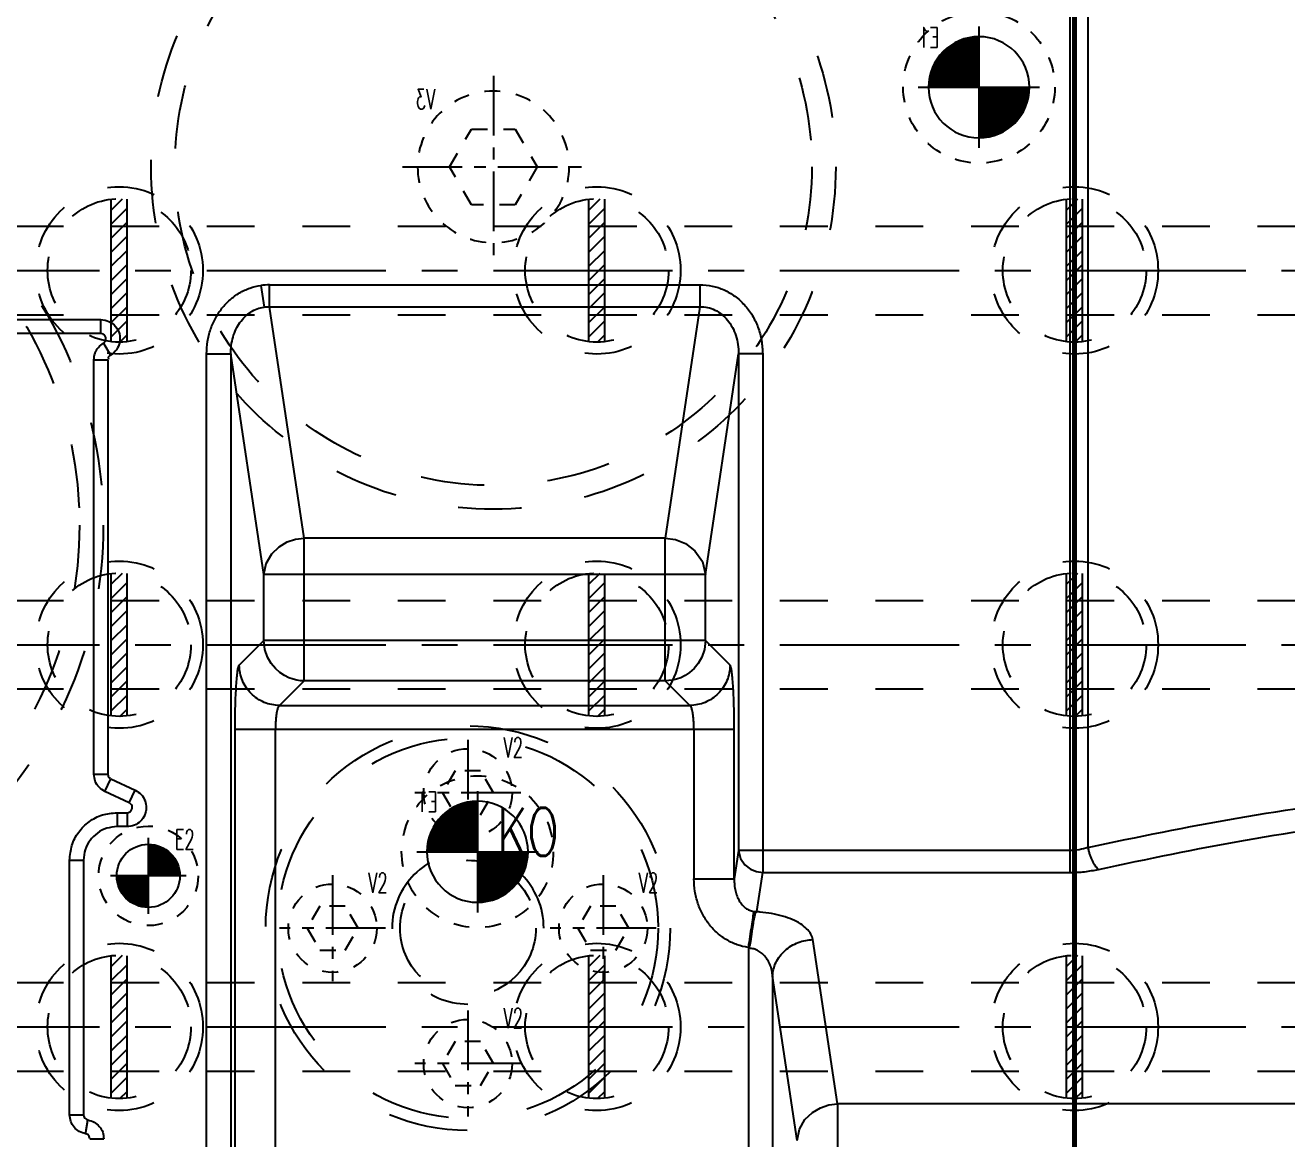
# Model space of a CAD drawing. Extents: x 14103 to 19353, y -3233 to 932.
# Drawn here: x 14618.1 to 14776.6, y -198 to -58.1 of the extents above; entities that cross this region are included whole.
import ezdxf
from ezdxf.enums import TextEntityAlignment as Align

# ---------------------------------------------------------------- set-up
doc = ezdxf.new("R2010")
doc.units = 0
doc.header["$LTSCALE"] = 20
doc.header["$MEASUREMENT"] = 0
doc.linetypes.add('CENTER', pattern=[0.6, 0.375, -0.075, 0.075, -0.075])
doc.linetypes.add('HIDDEN', pattern=[0.2, 0.1, -0.1])
doc.layers.get('0').update_dxf_attribs({"linetype": 'CONTINUOUS'})
doc.layers.get('DEFPOINTS').update_dxf_attribs({"linetype": 'CONTINUOUS'})
for name, color, linetype in [('4a', 7, 'CONTINUOUS'), ('CENTER', 1, 'CENTER'), ('CONTINUOUS', 7, 'CONTINUOUS'), ('DIM', 3, 'CONTINUOUS'), ('epin', 3, 'CONTINUOUS'), ('HIDDEN', 2, 'HIDDEN'), ('OIL', 7, 'CONTINUOUS'), ('SCREW', 7, 'CONTINUOUS'), ('SUP', 4, 'HIDDEN'), ('WATER', 9, 'HIDDEN')]:
    doc.layers.add(name, color=color, linetype=linetype)
doc.styles.add('lxy2', font='txt.shx', dxfattribs={"width": 0.6})
doc.styles.add('LXY4', font='simplex.shx', dxfattribs={"width": 0.7, "height": 6})
doc.dimstyles.new('10', dxfattribs={"dimtxt": 10, "dimasz": 5, "dimexe": 2.5, "dimexo": 0, "dimgap": 1, "dimtad": 0, "dimdsep": 46, "dimtxsty": 'lxy2', "dimcen": -3, "dimclrd": 113, "dimclre": 113, "dimclrt": 3, "dimazin": 2, "dimtfac": 1, "dimtofl": 0, "dimtmove": 0, "dimatfit": 3, "dimfxl": 1, "dimtolj": 1, "dimtzin": 0, "dimarcsym": 0})

# ---------------------------------------------------------------- blocks, each defined once
blk = doc.blocks.new('epin')
at = {"color": 0, "const_width": 0.5}
for points in [[(0.25, 0, 0.414214), (0, 0.25, 0.414214)], [(-0.25, 0, 0.414214), (0, -0.25, 0.414214)]]:
    blk.add_lwpolyline(points, format="xyb", dxfattribs=at)
at = {"color": 0, "linetype": 'ByBlock'}
blk.add_circle((0, 0), 0.5, dxfattribs=at)
at = {"layer": 'CENTER'}
for p, q in [((0, 0.6), (0, -0.6)), ((0.6, 0), (-0.6, 0))]:
    blk.add_line(p, q, dxfattribs=at)
blk = doc.blocks.new('AC_LXY_BLK554')
at = {"layer": 'epin', "xscale": 12.70000000000073, "yscale": 12.70000000000005, "zscale": 12.7}
blk.add_blockref('epin', (0, 0), dxfattribs=at)
at = {"layer": 'epin', "style": 'lxy2', "width": 0.6}
blk.add_text('E1', height=2.5, dxfattribs=at).set_placement((6.26, 6.26), align=Align.MIDDLE_CENTER)
blk = doc.blocks.new('AC_LXY_BLK520')
at = {"layer": 'epin', "xscale": 7.938000000000102, "yscale": 7.937999999999988, "zscale": 7.938}
blk.add_blockref('epin', (0, 0), dxfattribs=at)
at = {"layer": 'epin', "style": 'lxy2', "width": 0.6}
blk.add_text('E2', height=2.5, dxfattribs=at).set_placement((4.57, 4.57), align=Align.MIDDLE_CENTER)
blk = doc.blocks.new('AC_LXY_BLK547')
at = {"layer": 'epin', "xscale": 12.70000000000073, "yscale": 12.70000000000005, "zscale": 12.7}
blk.add_blockref('epin', (0, 0), dxfattribs=at)
at = {"layer": 'epin', "style": 'lxy2', "width": 0.6}
blk.add_text('E1', height=2.5, dxfattribs=at).set_placement((6.26, 6.26), align=Align.MIDDLE_CENTER)
blk = doc.blocks.new('*D198')
at = {"layer": 'DEFPOINTS', "color": 0}
for p in [(14749.94, 164.09), (15292.93, -88.91), (15315.84, -88.91)]:
    blk.add_point(p, dxfattribs=at)
at = {"layer": 'DIM', "color": 113, "lineweight": -2}
blk.add_line((15292.93, -88.91), (15315.84, -88.91), dxfattribs=at)
at = {"layer": 'DIM', "color": 3, "insert": (15324.84, -88.91), "char_height": 10, "attachment_point": 5, "style": 'lxy2'}
blk.add_mtext('\\A1;253', dxfattribs=at)
blk = doc.blocks.new('*D197')
at = {"layer": 'DEFPOINTS', "color": 0}
for p in [(14749.94, 164.09), (15292.93, -183.91), (15315.84, -183.91)]:
    blk.add_point(p, dxfattribs=at)
at = {"layer": 'DIM', "color": 113, "lineweight": -2}
blk.add_line((15292.93, -183.91), (15315.84, -183.91), dxfattribs=at)
at = {"layer": 'DIM', "color": 3, "insert": (15324.84, -183.91), "char_height": 10, "attachment_point": 5, "style": 'lxy2'}
blk.add_mtext('\\A1;348', dxfattribs=at)
blk = doc.blocks.new('*D188')
at = {"layer": 'DEFPOINTS', "color": 0, "linetype": 'Continuous'}
for p in [(14749.94, 164.09), (15254.94, -535.91), (15254.94, -553.81)]:
    blk.add_point(p, dxfattribs=at)
at = {"layer": 'OIL', "color": 113, "linetype": 'Continuous', "lineweight": -2}
blk.add_line((15254.94, -535.91), (15254.94, -553.81), dxfattribs=at)
at = {"layer": 'OIL', "color": 3, "linetype": 'Continuous', "insert": (15254.94, -562.31), "char_height": 10, "attachment_point": 5, "rotation": 90, "style": 'lxy2'}
blk.add_mtext('\\A1;505', dxfattribs=at)
blk = doc.blocks.new('*D187')
at = {"layer": 'DEFPOINTS', "color": 0, "linetype": 'Continuous'}
for p in [(14749.94, 164.09), (15299.94, -515.91), (15299.94, -553.81)]:
    blk.add_point(p, dxfattribs=at)
at = {"layer": 'OIL', "color": 113, "linetype": 'Continuous', "lineweight": -2}
blk.add_line((15299.94, -515.91), (15299.94, -553.81), dxfattribs=at)
at = {"layer": 'OIL', "color": 3, "linetype": 'Continuous', "insert": (15299.94, -562.31), "char_height": 10, "attachment_point": 5, "rotation": 90, "style": 'lxy2'}
blk.add_mtext('\\A1;550', dxfattribs=at)
blk = doc.blocks.new('*D185')
at = {"layer": 'DEFPOINTS', "color": 0}
for p in [(14749.94, 164.09), (15292.93, -255.91), (15315.84, -255.91)]:
    blk.add_point(p, dxfattribs=at)
at = {"layer": 'DIM', "color": 113, "lineweight": -2}
blk.add_line((15292.93, -255.91), (15315.84, -255.91), dxfattribs=at)
at = {"layer": 'DIM', "color": 3, "insert": (15324.34, -255.91), "char_height": 10, "attachment_point": 5, "style": 'lxy2'}
blk.add_mtext('\\A1;420', dxfattribs=at)
blk = doc.blocks.new('*D179')
at = {"layer": 'DEFPOINTS', "color": 0}
for p in [(14749.94, 164.09), (14184.04, -135.91), (14228.39, -135.91)]:
    blk.add_point(p, dxfattribs=at)
at = {"layer": 'DIM', "color": 113, "lineweight": -2}
blk.add_line((14228.39, -135.91), (14184.04, -135.91), dxfattribs=at)
at = {"layer": 'DIM', "color": 3, "insert": (14176.04, -135.91), "char_height": 10, "attachment_point": 5, "style": 'lxy2'}
blk.add_mtext('\\A1;300', dxfattribs=at)
blk = doc.blocks.new('*D170')
at = {"layer": 'DEFPOINTS', "color": 0}
for p in [(14749.94, 164.09), (14184.04, -185.91), (14391.61, -185.91)]:
    blk.add_point(p, dxfattribs=at)
at = {"layer": 'DIM', "color": 113, "lineweight": -2}
blk.add_line((14391.61, -185.91), (14184.04, -185.91), dxfattribs=at)
at = {"layer": 'DIM', "color": 3, "insert": (14175.54, -185.91), "char_height": 10, "attachment_point": 5, "style": 'lxy2'}
blk.add_mtext('\\A1;350', dxfattribs=at)
blk = doc.blocks.new('*D158')
at = {"layer": 'DEFPOINTS', "color": 0}
for p in [(14749.94, 164.09), (14184.04, -235.91), (14425.51, -235.91)]:
    blk.add_point(p, dxfattribs=at)
at = {"layer": 'DIM', "color": 113, "lineweight": -2}
blk.add_line((14425.51, -235.91), (14184.04, -235.91), dxfattribs=at)
at = {"layer": 'DIM', "color": 3, "insert": (14176.04, -235.91), "char_height": 10, "attachment_point": 5, "style": 'lxy2'}
blk.add_mtext('\\A1;400', dxfattribs=at)
blk = doc.blocks.new('*D285')
at = {"layer": 'DEFPOINTS', "color": 0, "linetype": 'Continuous'}
for p in [(14749.94, 164.09), (14436.94, -235.91), (14436.94, -553.81)]:
    blk.add_point(p, dxfattribs=at)
at = {"layer": 'OIL', "color": 113, "linetype": 'Continuous', "lineweight": -2}
blk.add_line((14436.94, -235.91), (14436.94, -553.81), dxfattribs=at)
at = {"layer": 'OIL', "color": 3, "linetype": 'Continuous', "insert": (14436.94, -561.81), "char_height": 10, "attachment_point": 5, "rotation": 90, "style": 'lxy2'}
blk.add_mtext('\\A1;313', dxfattribs=at)
blk = doc.blocks.new('*D194')
at = {"layer": 'DEFPOINTS', "color": 0, "linetype": 'Continuous'}
for p in [(14749.94, 164.09), (14749.94, -535.91), (14749.94, -553.81)]:
    blk.add_point(p, dxfattribs=at)
at = {"layer": 'OIL', "color": 113, "linetype": 'Continuous', "lineweight": -2}
blk.add_line((14749.94, -535.91), (14749.94, -553.81), dxfattribs=at)
at = {"layer": 'OIL', "color": 3, "linetype": 'Continuous', "insert": (14749.94, -556.31), "char_height": 10, "attachment_point": 5, "rotation": 90, "style": 'lxy2'}
blk.add_mtext('\\A1;0', dxfattribs=at)
blk = doc.blocks.new('*D193')
at = {"layer": 'DEFPOINTS', "color": 0, "linetype": 'Continuous'}
for p in [(14749.94, 164.09), (14839.94, -369.24), (14839.94, -553.81)]:
    blk.add_point(p, dxfattribs=at)
at = {"layer": 'OIL', "color": 113, "linetype": 'Continuous', "lineweight": -2}
blk.add_line((14839.94, -369.24), (14839.94, -553.81), dxfattribs=at)
at = {"layer": 'OIL', "color": 3, "linetype": 'Continuous', "insert": (14839.94, -559.31), "char_height": 10, "attachment_point": 5, "rotation": 90, "style": 'lxy2'}
blk.add_mtext('\\A1;90', dxfattribs=at)
blk = doc.blocks.new('*D192')
at = {"layer": 'DEFPOINTS', "color": 0, "linetype": 'Continuous'}
for p in [(14749.94, 164.09), (14659.94, -369.24), (14659.94, -553.81)]:
    blk.add_point(p, dxfattribs=at)
at = {"layer": 'OIL', "color": 113, "linetype": 'Continuous', "lineweight": -2}
blk.add_line((14659.94, -369.24), (14659.94, -553.81), dxfattribs=at)
at = {"layer": 'OIL', "color": 3, "linetype": 'Continuous', "insert": (14659.94, -559.31), "char_height": 10, "attachment_point": 5, "rotation": 90, "style": 'lxy2'}
blk.add_mtext('\\A1;90', dxfattribs=at)
blk = doc.blocks.new('*D191')
at = {"layer": 'DEFPOINTS', "color": 0, "linetype": 'Continuous'}
for p in [(14749.94, 164.09), (14999.94, -369.24), (14999.94, -553.81)]:
    blk.add_point(p, dxfattribs=at)
at = {"layer": 'OIL', "color": 113, "linetype": 'Continuous', "lineweight": -2}
blk.add_line((14999.94, -369.24), (14999.94, -553.81), dxfattribs=at)
at = {"layer": 'OIL', "color": 3, "linetype": 'Continuous', "insert": (14999.94, -562.31), "char_height": 10, "attachment_point": 5, "rotation": 90, "style": 'lxy2'}
blk.add_mtext('\\A1;250', dxfattribs=at)
blk = doc.blocks.new('*D190')
at = {"layer": 'DEFPOINTS', "color": 0, "linetype": 'Continuous'}
for p in [(14749.94, 164.09), (15049.94, -369.24), (15049.94, -553.81)]:
    blk.add_point(p, dxfattribs=at)
at = {"layer": 'OIL', "color": 113, "linetype": 'Continuous', "lineweight": -2}
blk.add_line((15049.94, -369.24), (15049.94, -553.81), dxfattribs=at)
at = {"layer": 'OIL', "color": 3, "linetype": 'Continuous', "insert": (15049.94, -561.81), "char_height": 10, "attachment_point": 5, "rotation": 90, "style": 'lxy2'}
blk.add_mtext('\\A1;300', dxfattribs=at)
blk = doc.blocks.new('*D189')
at = {"layer": 'DEFPOINTS', "color": 0, "linetype": 'Continuous'}
for p in [(14749.94, 164.09), (15094.94, -324.24), (15094.94, -553.81)]:
    blk.add_point(p, dxfattribs=at)
at = {"layer": 'OIL', "color": 113, "linetype": 'Continuous', "lineweight": -2}
blk.add_line((15094.94, -324.24), (15094.94, -553.81), dxfattribs=at)
at = {"layer": 'OIL', "color": 3, "linetype": 'Continuous', "insert": (15094.94, -562.81), "char_height": 10, "attachment_point": 5, "rotation": 90, "style": 'lxy2'}
blk.add_mtext('\\A1;345', dxfattribs=at)
blk = doc.blocks.new('*D186')
at = {"layer": 'DEFPOINTS', "color": 0, "linetype": 'Continuous'}
for p in [(14749.94, 164.09), (15119.94, -360.91), (15119.94, -553.81)]:
    blk.add_point(p, dxfattribs=at)
at = {"layer": 'OIL', "color": 113, "linetype": 'Continuous', "lineweight": -2}
blk.add_line((15119.94, -360.91), (15119.94, -553.81), dxfattribs=at)
at = {"layer": 'OIL', "color": 3, "linetype": 'Continuous', "insert": (15119.94, -562.31), "char_height": 10, "attachment_point": 5, "rotation": 90, "style": 'lxy2'}
blk.add_mtext('\\A1;370', dxfattribs=at)
blk = doc.blocks.new('*D184')
at = {"layer": 'DEFPOINTS', "color": 0, "linetype": 'Continuous'}
for p in [(14749.94, 164.09), (15074.94, -315.91), (15074.94, -553.81)]:
    blk.add_point(p, dxfattribs=at)
at = {"layer": 'OIL', "color": 113, "linetype": 'Continuous', "lineweight": -2}
blk.add_line((15074.94, -315.91), (15074.94, -553.81), dxfattribs=at)
at = {"layer": 'OIL', "color": 3, "linetype": 'Continuous', "insert": (15074.94, -562.81), "char_height": 10, "attachment_point": 5, "rotation": 90, "style": 'lxy2'}
blk.add_mtext('\\A1;325', dxfattribs=at)
blk = doc.blocks.new('*D174')
at = {"layer": 'DEFPOINTS', "color": 0}
for p in [(14749.94, 164.09), (14184.04, -335.91), (14193.61, -335.91)]:
    blk.add_point(p, dxfattribs=at)
at = {"layer": 'DIM', "color": 113, "lineweight": -2}
blk.add_line((14193.61, -335.91), (14184.04, -335.91), dxfattribs=at)
at = {"layer": 'DIM', "color": 3, "insert": (14176.04, -335.91), "char_height": 10, "attachment_point": 5, "style": 'lxy2'}
blk.add_mtext('\\A1;500', dxfattribs=at)
blk = doc.blocks.new('*D173')
at = {"layer": 'DEFPOINTS', "color": 0}
for p in [(14749.94, 164.09), (14184.04, -380.91), (14399.94, -380.91)]:
    blk.add_point(p, dxfattribs=at)
at = {"layer": 'DIM', "color": 113, "lineweight": -2}
blk.add_line((14399.94, -380.91), (14184.04, -380.91), dxfattribs=at)
at = {"layer": 'DIM', "color": 3, "insert": (14175.04, -380.91), "char_height": 10, "attachment_point": 5, "style": 'lxy2'}
blk.add_mtext('\\A1;545', dxfattribs=at)
blk = doc.blocks.new('*D172')
at = {"layer": 'DEFPOINTS', "color": 0}
for p in [(14749.94, 164.09), (14184.04, -355.91), (14436.61, -355.91)]:
    blk.add_point(p, dxfattribs=at)
at = {"layer": 'DIM', "color": 113, "lineweight": -2}
blk.add_line((14436.61, -355.91), (14184.04, -355.91), dxfattribs=at)
at = {"layer": 'DIM', "color": 3, "insert": (14175.54, -355.91), "char_height": 10, "attachment_point": 5, "style": 'lxy2'}
blk.add_mtext('\\A1;520', dxfattribs=at)
blk = doc.blocks.new('*D171')
at = {"layer": 'DEFPOINTS', "color": 0}
for p in [(14749.94, 164.09), (14184.04, -310.91), (14391.61, -310.91)]:
    blk.add_point(p, dxfattribs=at)
at = {"layer": 'DIM', "color": 113, "lineweight": -2}
blk.add_line((14391.61, -310.91), (14184.04, -310.91), dxfattribs=at)
at = {"layer": 'DIM', "color": 3, "insert": (14175.04, -310.91), "char_height": 10, "attachment_point": 5, "style": 'lxy2'}
blk.add_mtext('\\A1;475', dxfattribs=at)
blk = doc.blocks.new('*D169')
at = {"layer": 'DEFPOINTS', "color": 0}
for p in [(14749.94, 164.09), (14184.04, -535.91), (14199.94, -535.91)]:
    blk.add_point(p, dxfattribs=at)
at = {"layer": 'DIM', "color": 113, "lineweight": -2}
blk.add_line((14199.94, -535.91), (14184.04, -535.91), dxfattribs=at)
at = {"layer": 'DIM', "color": 3, "insert": (14176.04, -535.91), "char_height": 10, "attachment_point": 5, "style": 'lxy2'}
blk.add_mtext('\\A1;700', dxfattribs=at)
blk = doc.blocks.new('*D168')
at = {"layer": 'DEFPOINTS', "color": 0, "linetype": 'Continuous'}
for p in [(14749.94, 164.09), (14499.94, -369.24), (14499.94, -553.81)]:
    blk.add_point(p, dxfattribs=at)
at = {"layer": 'OIL', "color": 113, "linetype": 'Continuous', "lineweight": -2}
blk.add_line((14499.94, -369.24), (14499.94, -553.81), dxfattribs=at)
at = {"layer": 'OIL', "color": 3, "linetype": 'Continuous', "insert": (14499.94, -562.31), "char_height": 10, "attachment_point": 5, "rotation": 90, "style": 'lxy2'}
blk.add_mtext('\\A1;250', dxfattribs=at)
blk = doc.blocks.new('*D167')
at = {"layer": 'DEFPOINTS', "color": 0, "linetype": 'Continuous'}
for p in [(14749.94, 164.09), (14449.94, -367.02), (14449.94, -553.81)]:
    blk.add_point(p, dxfattribs=at)
at = {"layer": 'OIL', "color": 113, "linetype": 'Continuous', "lineweight": -2}
blk.add_line((14449.94, -367.02), (14449.94, -553.81), dxfattribs=at)
at = {"layer": 'OIL', "color": 3, "linetype": 'Continuous', "insert": (14449.94, -561.81), "char_height": 10, "attachment_point": 5, "rotation": 90, "style": 'lxy2'}
blk.add_mtext('\\A1;300', dxfattribs=at)
blk = doc.blocks.new('*D166')
at = {"layer": 'DEFPOINTS', "color": 0, "linetype": 'Continuous'}
for p in [(14749.94, 164.09), (14199.94, -535.91), (14199.94, -553.81)]:
    blk.add_point(p, dxfattribs=at)
at = {"layer": 'OIL', "color": 113, "linetype": 'Continuous', "lineweight": -2}
blk.add_line((14199.94, -535.91), (14199.94, -553.81), dxfattribs=at)
at = {"layer": 'OIL', "color": 3, "linetype": 'Continuous', "insert": (14199.94, -562.31), "char_height": 10, "attachment_point": 5, "rotation": 90, "style": 'lxy2'}
blk.add_mtext('\\A1;550', dxfattribs=at)
blk = doc.blocks.new('*D165')
at = {"layer": 'DEFPOINTS', "color": 0, "linetype": 'Continuous'}
for p in [(14749.94, 164.09), (14244.94, -535.91), (14244.94, -553.81)]:
    blk.add_point(p, dxfattribs=at)
at = {"layer": 'OIL', "color": 113, "linetype": 'Continuous', "lineweight": -2}
blk.add_line((14244.94, -535.91), (14244.94, -553.81), dxfattribs=at)
at = {"layer": 'OIL', "color": 3, "linetype": 'Continuous', "insert": (14244.94, -562.31), "char_height": 10, "attachment_point": 5, "rotation": 90, "style": 'lxy2'}
blk.add_mtext('\\A1;505', dxfattribs=at)
blk = doc.blocks.new('*D164')
at = {"layer": 'DEFPOINTS', "color": 0, "linetype": 'Continuous'}
for p in [(14749.94, 164.09), (14404.94, -324.24), (14404.94, -553.81)]:
    blk.add_point(p, dxfattribs=at)
at = {"layer": 'OIL', "color": 113, "linetype": 'Continuous', "lineweight": -2}
blk.add_line((14404.94, -324.24), (14404.94, -553.81), dxfattribs=at)
at = {"layer": 'OIL', "color": 3, "linetype": 'Continuous', "insert": (14404.94, -562.81), "char_height": 10, "attachment_point": 5, "rotation": 90, "style": 'lxy2'}
blk.add_mtext('\\A1;345', dxfattribs=at)
blk = doc.blocks.new('*D163')
at = {"layer": 'DEFPOINTS', "color": 0, "linetype": 'Continuous'}
for p in [(14749.94, 164.09), (14379.94, -360.91), (14379.94, -553.81)]:
    blk.add_point(p, dxfattribs=at)
at = {"layer": 'OIL', "color": 113, "linetype": 'Continuous', "lineweight": -2}
blk.add_line((14379.94, -360.91), (14379.94, -553.81), dxfattribs=at)
at = {"layer": 'OIL', "color": 3, "linetype": 'Continuous', "insert": (14379.94, -562.31), "char_height": 10, "attachment_point": 5, "rotation": 90, "style": 'lxy2'}
blk.add_mtext('\\A1;370', dxfattribs=at)
blk = doc.blocks.new('*D161')
at = {"layer": 'DEFPOINTS', "color": 0}
for p in [(14749.94, 164.09), (14184.04, -335.91), (14444.94, -335.91)]:
    blk.add_point(p, dxfattribs=at)
at = {"layer": 'DIM', "color": 113, "lineweight": -2}
blk.add_line((14444.94, -335.91), (14184.04, -335.91), dxfattribs=at)
at = {"layer": 'DIM', "color": 3, "insert": (14176.04, -335.91), "char_height": 10, "attachment_point": 5, "style": 'lxy2'}
blk.add_mtext('\\A1;500', dxfattribs=at)
blk = doc.blocks.new('*D160')
at = {"layer": 'DEFPOINTS', "color": 0, "linetype": 'Continuous'}
for p in [(14749.94, 164.09), (14424.94, -315.91), (14424.94, -553.81)]:
    blk.add_point(p, dxfattribs=at)
at = {"layer": 'OIL', "color": 113, "linetype": 'Continuous', "lineweight": -2}
blk.add_line((14424.94, -315.91), (14424.94, -553.81), dxfattribs=at)
at = {"layer": 'OIL', "color": 3, "linetype": 'Continuous', "insert": (14424.94, -562.81), "char_height": 10, "attachment_point": 5, "rotation": 90, "style": 'lxy2'}
blk.add_mtext('\\A1;325', dxfattribs=at)
blk = doc.blocks.new('AC_LXY_BLK518')
at = {"layer": 'SCREW', "color": 1, "linetype": 'CENTER'}
for p, q in [((0, 11.43), (0, -11.43)), ((11.43, 0), (-11.43, 0))]:
    blk.add_line(p, q, dxfattribs=at)
at = {"layer": 'SCREW', "color": 2, "linetype": 'HIDDEN'}
blk.add_lwpolyline([(-2.75, 4.76), (-5.5, 0), (-2.75, -4.76), (2.75, -4.76), (5.5, 0), (2.75, 4.76)], close=True, dxfattribs=at)
blk.add_circle((0, 0), 9.52, dxfattribs=at)
at = {"layer": 'SCREW', "style": 'lxy2', "width": 0.6}
blk.add_text('V3', height=2.5, dxfattribs=at).set_placement((8.5, 8.5), align=Align.MIDDLE_CENTER)
blk = doc.blocks.new('AC_LXY_BLK617')
at = {"layer": 'SCREW', "color": 1, "linetype": 'CENTER'}
for p, q in [((0, 6.66), (0, -6.66)), ((6.66, 0), (-6.66, 0))]:
    blk.add_line(p, q, dxfattribs=at)
at = {"layer": 'SCREW', "color": 2, "linetype": 'HIDDEN'}
blk.add_lwpolyline([(-1.6, 2.77), (-3.2, 0), (-1.6, -2.77), (1.6, -2.77), (3.2, 0), (1.6, 2.77)], close=True, dxfattribs=at)
blk.add_circle((0, 0), 5.55, dxfattribs=at)
at = {"layer": 'SCREW', "style": 'lxy2', "width": 0.6}
blk.add_text('V2', height=2.5, dxfattribs=at).set_placement((5.69, 5.69), align=Align.MIDDLE_CENTER)

msp = doc.modelspace()

# ---------------------------------------------------------------- hatches: boundary and pattern name
at = {"layer": 'WATER', "linetype": 'Continuous'}
h = msp.add_hatch(dxfattribs=at)
h.set_pattern_fill('ANSI31', color=4, scale=10, style=0)
h.set_pattern_definition([(45, (13194.4322, 1591.9012), (-0.8838835, 0.8838835), [])])
h.paths.add_polyline_path([(14630.942, -79.965, 0.0278424), (14629.942, -79.91), (14629.942, -83.35), (14630.942, -83.35)])
h.paths.add_polyline_path([(14629.942, -79.91, 0.0278424), (14628.942, -79.965), (14628.942, -83.35), (14629.942, -83.35)])
h.paths.add_polyline_path([(14629.942, -83.35), (14628.942, -83.35), (14628.942, -88.91), (14629.942, -88.91)])
h.paths.add_polyline_path([(14630.942, -83.35), (14629.942, -83.35), (14629.942, -88.91), (14630.942, -88.91)])
h.paths.add_polyline_path([(14630.942, -88.91), (14629.942, -88.91), (14629.942, -94.47), (14630.942, -94.47)])
h.paths.add_polyline_path([(14629.942, -88.91), (14628.942, -88.91), (14628.942, -94.47), (14629.942, -94.47)])
h.paths.add_polyline_path([(14629.942, -94.47), (14628.942, -94.47), (14628.942, -97.854, 0.0278424), (14629.942, -97.91)])
h.paths.add_polyline_path([(14630.942, -94.47), (14629.942, -94.47), (14629.942, -97.91, 0.0278424), (14630.942, -97.854)])
h = msp.add_hatch(dxfattribs=at)
h.set_pattern_fill('ANSI31', color=4, scale=10, style=0)
h.set_pattern_definition([(45, (13254.4322, 1591.9012), (-0.8838835, 0.8838835), [])])
h.paths.add_polyline_path([(14690.942, -79.965, 0.0278424), (14689.942, -79.91), (14689.942, -83.35), (14690.942, -83.35)])
h.paths.add_polyline_path([(14689.942, -79.91, 0.0278424), (14688.942, -79.965), (14688.942, -83.35), (14689.942, -83.35)])
h.paths.add_polyline_path([(14689.942, -83.35), (14688.942, -83.35), (14688.942, -88.91), (14689.942, -88.91)])
h.paths.add_polyline_path([(14690.942, -83.35), (14689.942, -83.35), (14689.942, -88.91), (14690.942, -88.91)])
h.paths.add_polyline_path([(14690.942, -88.91), (14689.942, -88.91), (14689.942, -94.47), (14690.942, -94.47)])
h.paths.add_polyline_path([(14689.942, -88.91), (14688.942, -88.91), (14688.942, -94.47), (14689.942, -94.47)])
h.paths.add_polyline_path([(14689.942, -94.47), (14688.942, -94.47), (14688.942, -97.854, 0.0278424), (14689.942, -97.91)])
h.paths.add_polyline_path([(14690.942, -94.47), (14689.942, -94.47), (14689.942, -97.91, 0.0278424), (14690.942, -97.854)])
h = msp.add_hatch(dxfattribs=at)
h.set_pattern_fill('ANSI31', color=4, scale=10, style=0)
h.set_pattern_definition([(45, (13314.4322, 1591.9012), (-0.8838835, 0.8838835), [])])
h.paths.add_polyline_path([(14750.942, -79.965, 0.0278424), (14749.942, -79.91), (14749.942, -83.35), (14750.942, -83.35)])
h.paths.add_polyline_path([(14749.942, -79.91, 0.0278424), (14748.942, -79.965), (14748.942, -83.35), (14749.942, -83.35)])
h.paths.add_polyline_path([(14749.942, -83.35), (14748.942, -83.35), (14748.942, -88.91), (14749.942, -88.91)])
h.paths.add_polyline_path([(14750.942, -83.35), (14749.942, -83.35), (14749.942, -88.91), (14750.942, -88.91)])
h.paths.add_polyline_path([(14750.942, -88.91), (14749.942, -88.91), (14749.942, -94.47), (14750.942, -94.47)])
h.paths.add_polyline_path([(14749.942, -88.91), (14748.942, -88.91), (14748.942, -94.47), (14749.942, -94.47)])
h.paths.add_polyline_path([(14749.942, -94.47), (14748.942, -94.47), (14748.942, -97.854, 0.0278424), (14749.942, -97.91)])
h.paths.add_polyline_path([(14750.942, -94.47), (14749.942, -94.47), (14749.942, -97.91, 0.0278424), (14750.942, -97.854)])
h = msp.add_hatch(dxfattribs=at)
h.set_pattern_fill('ANSI31', color=4, scale=10, style=0)
h.set_pattern_definition([(45, (13194.4322, 1544.9012), (-0.8838835, 0.8838835), [])])
h.paths.add_polyline_path([(14630.942, -126.965, 0.0278424), (14629.942, -126.91), (14629.942, -130.35), (14630.942, -130.35)])
h.paths.add_polyline_path([(14629.942, -126.91, 0.0278424), (14628.942, -126.965), (14628.942, -130.35), (14629.942, -130.35)])
h.paths.add_polyline_path([(14629.942, -130.35), (14628.942, -130.35), (14628.942, -135.91), (14629.942, -135.91)])
h.paths.add_polyline_path([(14630.942, -130.35), (14629.942, -130.35), (14629.942, -135.91), (14630.942, -135.91)])
h.paths.add_polyline_path([(14630.942, -135.91), (14629.942, -135.91), (14629.942, -141.47), (14630.942, -141.47)])
h.paths.add_polyline_path([(14629.942, -135.91), (14628.942, -135.91), (14628.942, -141.47), (14629.942, -141.47)])
h.paths.add_polyline_path([(14629.942, -141.47), (14628.942, -141.47), (14628.942, -144.854, 0.0278424), (14629.942, -144.91)])
h.paths.add_polyline_path([(14630.942, -141.47), (14629.942, -141.47), (14629.942, -144.91, 0.0278424), (14630.942, -144.854)])
h = msp.add_hatch(dxfattribs=at)
h.set_pattern_fill('ANSI31', color=4, scale=10, style=0)
h.set_pattern_definition([(45, (13254.4322, 1544.9012), (-0.8838835, 0.8838835), [])])
h.paths.add_polyline_path([(14690.942, -126.965, 0.0278424), (14689.942, -126.91), (14689.942, -130.35), (14690.942, -130.35)])
h.paths.add_polyline_path([(14689.942, -126.91, 0.0278424), (14688.942, -126.965), (14688.942, -130.35), (14689.942, -130.35)])
h.paths.add_polyline_path([(14689.942, -130.35), (14688.942, -130.35), (14688.942, -135.91), (14689.942, -135.91)])
h.paths.add_polyline_path([(14690.942, -130.35), (14689.942, -130.35), (14689.942, -135.91), (14690.942, -135.91)])
h.paths.add_polyline_path([(14690.942, -135.91), (14689.942, -135.91), (14689.942, -141.47), (14690.942, -141.47)])
h.paths.add_polyline_path([(14689.942, -135.91), (14688.942, -135.91), (14688.942, -141.47), (14689.942, -141.47)])
h.paths.add_polyline_path([(14689.942, -141.47), (14688.942, -141.47), (14688.942, -144.854, 0.0278424), (14689.942, -144.91)])
h.paths.add_polyline_path([(14690.942, -141.47), (14689.942, -141.47), (14689.942, -144.91, 0.0278424), (14690.942, -144.854)])
h = msp.add_hatch(dxfattribs=at)
h.set_pattern_fill('ANSI31', color=4, scale=10, style=0)
h.set_pattern_definition([(45, (13314.4322, 1544.9012), (-0.8838835, 0.8838835), [])])
h.paths.add_polyline_path([(14750.942, -126.965, 0.0278424), (14749.942, -126.91), (14749.942, -130.35), (14750.942, -130.35)])
h.paths.add_polyline_path([(14749.942, -126.91, 0.0278424), (14748.942, -126.965), (14748.942, -130.35), (14749.942, -130.35)])
h.paths.add_polyline_path([(14749.942, -130.35), (14748.942, -130.35), (14748.942, -135.91), (14749.942, -135.91)])
h.paths.add_polyline_path([(14750.942, -130.35), (14749.942, -130.35), (14749.942, -135.91), (14750.942, -135.91)])
h.paths.add_polyline_path([(14750.942, -135.91), (14749.942, -135.91), (14749.942, -141.47), (14750.942, -141.47)])
h.paths.add_polyline_path([(14749.942, -135.91), (14748.942, -135.91), (14748.942, -141.47), (14749.942, -141.47)])
h.paths.add_polyline_path([(14749.942, -141.47), (14748.942, -141.47), (14748.942, -144.854, 0.0278424), (14749.942, -144.91)])
h.paths.add_polyline_path([(14750.942, -141.47), (14749.942, -141.47), (14749.942, -144.91, 0.0278424), (14750.942, -144.854)])
h = msp.add_hatch(dxfattribs=at)
h.set_pattern_fill('ANSI31', color=4, scale=10, style=0)
h.set_pattern_definition([(45, (13194.4322, 1496.9012), (-0.8838835, 0.8838835), [])])
h.paths.add_polyline_path([(14630.942, -174.965, 0.0278424), (14629.942, -174.91), (14629.942, -178.35), (14630.942, -178.35)])
h.paths.add_polyline_path([(14629.942, -174.91, 0.0278424), (14628.942, -174.965), (14628.942, -178.35), (14629.942, -178.35)])
h.paths.add_polyline_path([(14629.942, -178.35), (14628.942, -178.35), (14628.942, -183.91), (14629.942, -183.91)])
h.paths.add_polyline_path([(14630.942, -178.35), (14629.942, -178.35), (14629.942, -183.91), (14630.942, -183.91)])
h.paths.add_polyline_path([(14630.942, -183.91), (14629.942, -183.91), (14629.942, -189.47), (14630.942, -189.47)])
h.paths.add_polyline_path([(14629.942, -183.91), (14628.942, -183.91), (14628.942, -189.47), (14629.942, -189.47)])
h.paths.add_polyline_path([(14629.942, -189.47), (14628.942, -189.47), (14628.942, -192.854, 0.0278424), (14629.942, -192.91)])
h.paths.add_polyline_path([(14630.942, -189.47), (14629.942, -189.47), (14629.942, -192.91, 0.0278424), (14630.942, -192.854)])
h = msp.add_hatch(dxfattribs=at)
h.set_pattern_fill('ANSI31', color=4, scale=10, style=0)
h.set_pattern_definition([(45, (13254.4322, 1496.9012), (-0.8838835, 0.8838835), [])])
h.paths.add_polyline_path([(14690.942, -174.965, 0.0278424), (14689.942, -174.91), (14689.942, -178.35), (14690.942, -178.35)])
h.paths.add_polyline_path([(14689.942, -174.91, 0.0278424), (14688.942, -174.965), (14688.942, -178.35), (14689.942, -178.35)])
h.paths.add_polyline_path([(14689.942, -178.35), (14688.942, -178.35), (14688.942, -183.91), (14689.942, -183.91)])
h.paths.add_polyline_path([(14690.942, -178.35), (14689.942, -178.35), (14689.942, -183.91), (14690.942, -183.91)])
h.paths.add_polyline_path([(14690.942, -183.91), (14689.942, -183.91), (14689.942, -189.47), (14690.942, -189.47)])
h.paths.add_polyline_path([(14689.942, -183.91), (14688.942, -183.91), (14688.942, -189.47), (14689.942, -189.47)])
h.paths.add_polyline_path([(14689.942, -189.47), (14688.942, -189.47), (14688.942, -192.854, 0.0278424), (14689.942, -192.91)])
h.paths.add_polyline_path([(14690.942, -189.47), (14689.942, -189.47), (14689.942, -192.91, 0.0278424), (14690.942, -192.854)])
h = msp.add_hatch(dxfattribs=at)
h.set_pattern_fill('ANSI31', color=4, scale=10, style=0)
h.set_pattern_definition([(45, (13314.4322, 1496.9012), (-0.8838835, 0.8838835), [])])
h.paths.add_polyline_path([(14750.942, -174.965, 0.0278424), (14749.942, -174.91), (14749.942, -178.35), (14750.942, -178.35)])
h.paths.add_polyline_path([(14749.942, -174.91, 0.0278424), (14748.942, -174.965), (14748.942, -178.35), (14749.942, -178.35)])
h.paths.add_polyline_path([(14749.942, -178.35), (14748.942, -178.35), (14748.942, -183.91), (14749.942, -183.91)])
h.paths.add_polyline_path([(14750.942, -178.35), (14749.942, -178.35), (14749.942, -183.91), (14750.942, -183.91)])
h.paths.add_polyline_path([(14750.942, -183.91), (14749.942, -183.91), (14749.942, -189.47), (14750.942, -189.47)])
h.paths.add_polyline_path([(14749.942, -183.91), (14748.942, -183.91), (14748.942, -189.47), (14749.942, -189.47)])
h.paths.add_polyline_path([(14749.942, -189.47), (14748.942, -189.47), (14748.942, -192.854, 0.0278424), (14749.942, -192.91)])
h.paths.add_polyline_path([(14750.942, -189.47), (14749.942, -189.47), (14749.942, -192.91, 0.0278424), (14750.942, -192.854)])

# ---------------------------------------------------------------- linework, layer by layer
at = {"layer": '4a', "color": 4, "linetype": 'Continuous'}
for p, q in [((14749.379, -164.512), (14749.379, -10.196)), ((14751.617, -17.782), (14751.617, -161.364)), ((14647.727, -90.783), (14648.135, -93.507)), ((14648.818, -90.702), (14702.876, -90.702)), ((14648.818, -93.462), (14648.818, -90.702)), ((14702.876, -90.702), (14702.876, -93.462)), ((14653.175, -122.513), (14648.818, -93.462)), ((14648.818, -93.462), (14702.876, -93.462)), ((14702.876, -93.462), (14698.52, -122.513)), ((14612.41, -95.088), (14627.635, -95.088)), ((14627.635, -96.846), (14627.635, -95.088)), ((14627.635, -96.846), (14612.41, -96.846)), ((14627.956, -98.047), (14628.835, -99.57)), ((14640.918, -283.823), (14640.918, -99.397)), ((14640.918, -99.397), (14643.956, -99.397)), ((14643.956, -99.397), (14643.956, -280.786)), ((14648.112, -127.113), (14643.956, -99.397)), ((14703.582, -127.113), (14707.738, -99.397)), ((14707.738, -99.397), (14707.738, -161.752)), ((14710.776, -99.397), (14707.738, -99.397)), ((14710.776, -99.397), (14710.776, -164.512)), ((14626.756, -152.172), (14626.756, -100.127)), ((14626.756, -100.127), (14628.514, -100.127)), ((14628.514, -100.127), (14628.514, -152.172)), ((14698.52, -122.513), (14653.175, -122.513)), ((14653.175, -140.45), (14653.175, -122.513)), ((14698.52, -140.45), (14698.52, -122.513)), ((14703.582, -127.113), (14648.112, -127.113)), ((14648.112, -135.387), (14648.112, -127.113)), ((14703.582, -135.387), (14703.582, -127.113)), ((14645.02, -138.479), (14648.112, -135.387)), ((14703.582, -135.387), (14648.112, -135.387)), ((14706.674, -138.479), (14703.582, -135.387)), ((14653.175, -140.45), (14650.083, -143.541)), ((14698.52, -140.45), (14653.175, -140.45)), ((14701.611, -143.541), (14698.52, -140.45)), ((14650.083, -143.541), (14701.611, -143.541)), ((14644.492, -281.322), (14644.492, -146.579)), ((14707.202, -146.579), (14644.492, -146.579)), ((14649.555, -284.888), (14649.555, -146.579)), ((14702.139, -146.579), (14702.139, -165.329)), ((14707.202, -165.329), (14707.202, -146.579)), ((14626.756, -152.172), (14628.514, -152.172)), ((14628.142, -154.348), (14628.885, -152.755)), ((14628.885, -152.755), (14631.948, -154.183)), ((14631.205, -155.777), (14628.142, -154.348)), ((14631.205, -155.777), (14631.948, -154.183)), ((14629.665, -157.003), (14629.665, -158.761)), ((14629.665, -157.003), (14630.933, -157.003)), ((14630.933, -157.003), (14630.933, -158.761)), ((14630.933, -158.761), (14629.665, -158.761)), ((14623.711, -194.951), (14623.711, -162.957)), ((14623.711, -162.957), (14625.469, -162.957)), ((14625.469, -162.957), (14625.469, -194.951)), ((14707.738, -161.752), (14707.202, -165.329)), ((14749.379, -161.752), (14707.738, -161.752)), ((14710.038, -169.43), (14710.776, -164.512)), ((14710.776, -164.512), (14749.379, -164.512)), ((14702.139, -165.329), (14707.202, -165.329)), ((14708.973, -174.024), (14709.027, -173.955)), ((14708.973, -174.024), (14708.973, -284.888)), ((14720.165, -193.563), (14717.073, -172.947)), ((14712.01, -177.547), (14712.01, -281.851)), ((14715.102, -198.163), (14712.01, -177.547)), ((14836.095, -193.563), (14720.165, -193.563)), ((14720.165, -193.563), (14720.165, -284.942)), ((14623.711, -194.951), (14625.469, -194.951)), ((14626.248, -197.953), (14628.006, -197.953))]:
    msp.add_line(p, q, dxfattribs=at)
for points in [[(14648.112, -127.113), (14648.397, -125.713), (14649.091, -124.501), (14650.02, -123.599), (14651.039, -122.999), (14652.089, -122.649), (14653.175, -122.513)], [(14698.52, -122.513), (14699.821, -122.703), (14701.076, -123.21), (14702.264, -124.116), (14703.194, -125.468), (14703.582, -127.113)], [(14653.175, -140.45), (14652.715, -140.427), (14652.267, -140.363), (14651.772, -140.245), (14651.241, -140.057), (14650.685, -139.783), (14650.118, -139.408), (14649.557, -138.911), (14649.029, -138.274), (14648.574, -137.478), (14648.245, -136.515), (14648.112, -135.387)], [(14703.582, -135.387), (14703.45, -136.514), (14703.121, -137.476), (14702.668, -138.269), (14702.143, -138.906), (14701.584, -139.402), (14701.02, -139.777), (14700.468, -140.051), (14699.94, -140.24), (14699.447, -140.36), (14698.996, -140.425), (14698.52, -140.45)], [(14707.738, -161.752), (14707.979, -162.756), (14708.54, -163.561), (14709.254, -164.1), (14710.004, -164.4), (14710.776, -164.512)], [(14710.109, -169.462), (14710.071, -169.446), (14710.038, -169.43)], [(14715.102, -198.163), (14715.387, -196.763), (14716.081, -195.551), (14717.01, -194.649), (14718.029, -194.049), (14719.079, -193.699), (14720.165, -193.563)]]:
    msp.add_lwpolyline(points, dxfattribs=at)
for points in [[(14640.918, -99.397), (14641.044, -97.835), (14641.416, -96.329), (14642.024, -94.926), (14642.849, -93.668), (14643.866, -92.596), (14645.042, -91.741), (14646.343, -91.131), (14647.727, -90.783)], [(14648.818, -90.702), (14647.727, -90.783)], [(14702.876, -90.702), (14704.43, -90.868), (14705.917, -91.359), (14707.282, -92.157), (14708.476, -93.233), (14709.454, -94.547), (14710.179, -96.051), (14710.625, -97.687), (14710.776, -99.397)], [(14648.135, -93.507), (14648.818, -93.462)], [(14702.876, -93.462), (14703.848, -93.561), (14704.775, -93.886), (14705.622, -94.424), (14706.359, -95.157), (14706.959, -96.056), (14707.398, -97.088), (14707.661, -98.216), (14707.738, -99.397)], [(14643.956, -99.397), (14644.019, -98.318), (14644.237, -97.28), (14644.604, -96.315), (14645.108, -95.454), (14645.735, -94.722), (14646.463, -94.143), (14647.272, -93.733), (14648.135, -93.507)], [(14627.635, -95.088), (14628.65, -95.313), (14629.474, -95.946), (14629.954, -96.868), (14630, -97.907), (14629.602, -98.867), (14628.835, -99.57)], [(14626.756, -100.127), (14626.9, -99.305), (14627.318, -98.583), (14627.956, -98.047)], [(14627.956, -98.047), (14628.192, -97.812), (14628.278, -97.49), (14628.192, -97.168), (14627.956, -96.932), (14627.635, -96.846)], [(14628.835, -99.57), (14628.552, -99.907), (14628.608, -100.058)], [(14644.492, -146.579), (14644.502, -145.064), (14644.532, -143.603), (14644.58, -142.246), (14644.645, -141.041), (14644.724, -140.031), (14644.816, -139.25), (14644.916, -138.727), (14645.02, -138.479)], [(14650.083, -143.541), (14649.098, -143.44), (14648.151, -143.149), (14647.278, -142.68), (14646.512, -142.05), (14645.882, -141.284), (14645.413, -140.411), (14645.122, -139.463), (14645.02, -138.479)], [(14706.674, -138.479), (14706.572, -139.463), (14706.281, -140.411), (14705.812, -141.284), (14705.182, -142.05), (14704.416, -142.68), (14703.543, -143.149), (14702.596, -143.44), (14701.611, -143.541)], [(14707.202, -146.579), (14707.192, -145.064), (14707.163, -143.603), (14707.114, -142.246), (14707.05, -141.041), (14706.97, -140.031), (14706.879, -139.25), (14706.779, -138.727), (14706.674, -138.479)], [(14650.083, -143.541), (14649.927, -143.72), (14649.787, -144.123), (14649.707, -144.502), (14649.643, -144.954), (14649.594, -145.463), (14649.565, -146.011), (14649.555, -146.579)], [(14702.139, -146.579), (14702.129, -146.011), (14702.1, -145.463), (14702.052, -144.954), (14701.987, -144.502), (14701.907, -144.123), (14701.767, -143.72), (14701.611, -143.541)], [(14628.142, -154.348), (14627.41, -153.82), (14626.925, -153.058), (14626.756, -152.172)], [(14628.514, -152.172), (14628.689, -152.613), (14628.858, -152.626)], [(14751.617, -161.364), (14770.376, -157.683), (14789.876, -154.933), (14809.9, -153.144), (14830.224, -152.336)], [(14631.948, -154.183), (14632.693, -154.725), (14633.179, -155.508), (14633.334, -156.416), (14633.136, -157.317), (14632.612, -158.077), (14631.841, -158.583), (14630.933, -158.761)], [(14752.961, -164.123), (14771.423, -160.443), (14790.615, -157.693), (14810.323, -155.904), (14830.326, -155.095)], [(14630.933, -157.003), (14631.265, -156.911), (14631.502, -156.662), (14631.576, -156.326), (14631.467, -156), (14631.205, -155.777)], [(14623.711, -162.957), (14624.002, -161.117), (14624.848, -159.458), (14626.165, -158.14), (14627.825, -157.295), (14629.665, -157.003)], [(14629.665, -158.761), (14628.367, -158.967), (14627.198, -159.563), (14626.27, -160.491), (14625.674, -161.66), (14625.469, -162.957)], [(14751.617, -161.364), (14750.528, -161.654), (14749.379, -161.752)], [(14751.617, -161.364), (14751.713, -161.803), (14751.836, -162.232), (14751.983, -162.643), (14752.152, -163.025), (14752.338, -163.372), (14752.538, -163.674), (14752.961, -164.123)], [(14749.379, -164.512), (14751.217, -164.413), (14752.961, -164.123)], [(14708.948, -173.943), (14707.564, -173.596), (14706.264, -172.985), (14705.087, -172.131), (14704.071, -171.058), (14703.246, -169.801), (14702.637, -168.398), (14702.265, -166.892), (14702.139, -165.329)], [(14707.202, -165.329), (14707.223, -166.087), (14707.339, -166.813), (14707.545, -167.485), (14707.836, -168.082), (14708.201, -168.587), (14708.631, -168.983), (14709.112, -169.258), (14709.629, -169.404)], [(14709.629, -169.404), (14709.512, -170.18), (14709.351, -171.256), (14709.158, -172.544), (14708.948, -173.943)], [(14710.028, -169.425), (14709.853, -169.642), (14709.771, -169.894), (14709.707, -170.163), (14709.653, -170.424), (14709.595, -170.741), (14709.527, -171.154), (14709.487, -171.409), (14709.445, -171.688), (14709.398, -172.003), (14709.351, -172.335), (14709.305, -172.652), (14709.262, -172.934), (14709.223, -173.183), (14709.141, -173.623), (14709.027, -173.955)], [(14709.629, -169.404), (14710.028, -169.425), (14710.039, -169.425)], [(14717.073, -172.947), (14716.823, -172.243), (14716.294, -171.574), (14715.505, -170.962), (14714.484, -170.431), (14713.267, -169.998), (14711.898, -169.679), (14710.425, -169.486), (14710.109, -169.462)], [(14709.027, -173.955), (14708.948, -173.943)], [(14712.01, -177.547), (14711.917, -176.843), (14711.718, -176.173), (14711.422, -175.562), (14711.04, -175.03), (14710.583, -174.597), (14710.07, -174.279), (14709.517, -174.085), (14708.973, -174.024)], [(14712.01, -177.547), (14712.136, -176.655), (14712.448, -175.796), (14712.936, -175.004), (14713.581, -174.309), (14714.358, -173.737), (14715.239, -173.309), (14716.189, -173.042), (14717.073, -172.947)], [(14625.712, -197.319), (14624.922, -197.037), (14624.278, -196.501), (14623.857, -195.776), (14623.711, -194.951)], [(14625.469, -194.951), (14625.538, -195.241), (14625.73, -195.469), (14626.005, -195.586)], [(14625.712, -197.319), (14625.774, -196.952), (14625.858, -196.453), (14625.943, -195.953), (14626.005, -195.586)], [(14626.005, -195.586), (14626.794, -195.867), (14627.439, -196.403), (14627.86, -197.128), (14628.006, -197.953)], [(14626.248, -197.953), (14626.179, -197.663), (14625.986, -197.435), (14625.712, -197.319)]]:
    msp.add_spline(points, degree=3, dxfattribs=at)
at = {"layer": 'CENTER'}
msp.add_line((14749.942, 876.158), (14749.942, -547.978), dxfattribs=at)
at = {"layer": 'CONTINUOUS', "color": 3, "linetype": 'ByBlock', "const_width": 0.6}
msp.add_lwpolyline([(14749.942, -372.28), (14749.942, 890.944)], dxfattribs=at)
at = {"layer": 'epin', "linetype": 'HIDDEN'}
for centre, radius in [((14737.942, -65.91), 9.525), ((14674.942, -161.91), 9.525), ((14633.593, -164.939), 6.25)]:
    msp.add_circle(centre, radius, dxfattribs=at)
at = {"layer": 'HIDDEN', "ltscale": 5}
for radius in [25.4, 23.9, 8.525]:
    msp.add_circle((14673.742, -171.51), radius, dxfattribs=at)
msp.add_arc((14673.742, -171.51), 9.525, 0, 270, dxfattribs=at)
at = {"layer": 'SUP', "color": 6, "ltscale": 4}
for centre, radius in [((14676.942, -75.91), 43), ((14676.942, -75.91), 40), ((14574.942, -120.91), 53), ((14574.942, -120.91), 50)]:
    msp.add_circle(centre, radius, dxfattribs=at)
at = {"layer": 'WATER', "color": 4, "linetype": 'ByBlock'}
for p, q in [((14628.942, -97.854), (14628.942, -79.965)), ((14630.942, -97.854), (14630.942, -79.965)), ((14688.942, -97.854), (14688.942, -79.965)), ((14690.942, -97.854), (14690.942, -79.965)), ((14748.942, -97.854), (14748.942, -79.965)), ((14750.942, -97.854), (14750.942, -79.965)), ((14628.942, -144.854), (14628.942, -126.965)), ((14630.942, -144.854), (14630.942, -126.965)), ((14688.942, -144.854), (14688.942, -126.965)), ((14690.942, -144.854), (14690.942, -126.965)), ((14748.942, -144.854), (14748.942, -126.965)), ((14750.942, -144.854), (14750.942, -126.965)), ((14628.942, -192.854), (14628.942, -174.965)), ((14630.942, -192.854), (14630.942, -174.965)), ((14688.942, -192.854), (14688.942, -174.965)), ((14690.942, -192.854), (14690.942, -174.965)), ((14748.942, -192.854), (14748.942, -174.965)), ((14750.942, -192.854), (14750.942, -174.965))]:
    msp.add_line(p, q, dxfattribs=at)
at = {"layer": 'WATER', "linetype": 'HIDDEN', "ltscale": 3}
for p, q in [((14424.942, -83.35), (15074.942, -83.35)), ((14424.942, -94.47), (15074.942, -94.47)), ((14424.942, -130.35), (15074.942, -130.35)), ((14424.942, -141.47), (15074.942, -141.47)), ((14424.942, -178.35), (15074.942, -178.35)), ((14424.942, -189.47), (15074.942, -189.47))]:
    msp.add_line(p, q, dxfattribs=at)
at = {"layer": 'WATER', "color": 1, "linetype": 'CENTER', "ltscale": 3}
for p, q in [((14424.942, -88.91), (15080.502, -88.91)), ((14424.942, -135.91), (15080.502, -135.91)), ((14424.942, -183.91), (15080.502, -183.91))]:
    msp.add_line(p, q, dxfattribs=at)
at = {"layer": 'WATER', "ltscale": 3}
for centre in [(14629.942, -88.91), (14689.942, -88.91), (14749.942, -88.91), (14629.942, -135.91), (14689.942, -135.91), (14749.942, -135.91), (14629.942, -183.91), (14689.942, -183.91), (14749.942, -183.91)]:
    msp.add_circle(centre, 10.5, dxfattribs=at)
at = {"layer": 'WATER', "linetype": 'HIDDEN', "ltscale": 3}
for centre in [(14629.942, -88.91), (14689.942, -88.91), (14749.942, -88.91), (14629.942, -135.91), (14689.942, -135.91), (14749.942, -135.91), (14629.942, -183.91), (14689.942, -183.91), (14749.942, -183.91)]:
    msp.add_circle(centre, 9, dxfattribs=at)

# ---------------------------------------------------------------- block references
at = {"layer": 'epin', "xscale": -1}
for name, p in [('AC_LXY_BLK554', (14737.942, -65.91)), ('AC_LXY_BLK547', (14674.942, -161.91))]:
    msp.add_blockref(name, p, dxfattribs=at)
at = {"layer": 'epin'}
msp.add_blockref('AC_LXY_BLK520', (14633.593, -164.939), dxfattribs=at)
at = {"layer": 'SCREW', "xscale": -1}
msp.add_blockref('AC_LXY_BLK518', (14676.942, -75.91), dxfattribs=at)
at = {"layer": 'SCREW'}
for p in [(14673.742, -154.51), (14656.742, -171.51), (14690.742, -171.51), (14673.742, -188.51)]:
    msp.add_blockref('AC_LXY_BLK617', p, dxfattribs=at)

# ---------------------------------------------------------------- texts
at = {"layer": 'HIDDEN', "ltscale": 5, "insert": (14677.425, -156.416), "char_height": 6, "width": 21.1011, "attachment_point": 1, "style": 'LXY4'}
msp.add_mtext('KO', dxfattribs=at)

# ---------------------------------------------------------------- dimensions: what is measured, and where the dimension line sits
at = {"layer": 'DIM'}
for feature_location, offset, picture, middle in [((14399.942, -380.91), (-215.902, 0), '*D173', (14175.04, -380.91)), ((14391.607, -310.91), (-207.567, 0), '*D171', (14175.04, -310.91)), ((14391.607, -185.91), (-207.567, 0), '*D170', (14175.54, -185.91)), ((14436.607, -355.91), (-252.567, 0), '*D172', (14175.54, -355.91)), ((14228.392, -135.91), (-44.352, 0), '*D179', (14176.04, -135.91)), ((14425.512, -235.91), (-241.472, 0), '*D158', (14176.04, -235.91)), ((14193.609, -335.91), (-9.568, 0), '*D174', (14176.04, -335.91)), ((14199.942, -535.91), (-15.902, 0), '*D169', (14176.04, -535.91)), ((14444.942, -335.91), (-260.902, 0), '*D161', (14176.04, -335.91)), ((15292.928, -88.91), (22.916, 0), '*D198', (15324.844, -88.91)), ((15292.928, -183.91), (22.916, 0), '*D197', (15324.844, -183.91)), ((15292.928, -255.91), (22.916, 0), '*D185', (15324.344, -255.91))]:
    dim = msp.add_ordinate_dim(feature_location=feature_location, offset=offset, dtype=0, origin=(14749.942, 164.09), dimstyle='10', dxfattribs=at)
    dim.commit()
    dim.dimension.update_dxf_attribs({"geometry": picture, "text_midpoint": middle})
at = {"layer": 'OIL', "color": 4, "linetype": 'Continuous'}
for feature_location, offset, origin, picture, middle in [((14199.942, -535.91), (0, -17.904), (14749.942, 164.09), '*D166', (14199.942, -562.314)), ((14244.942, -535.91), (0, -17.904), (14749.942, 164.09), '*D165', (14244.942, -562.314)), ((14379.942, -360.91), (0, -192.904), (14749.942, 164.09), '*D163', (14379.942, -562.314)), ((14404.942, -324.245), (0, -229.569), (14749.942, 164.09), '*D164', (14404.942, -562.814)), ((14424.942, -315.91), (0, -237.904), (14749.942, 164.09), '*D160', (14424.942, -562.814)), ((14436.942, -235.91), (0, -317.904), (14749.942, 164.09), '*D285', (14436.942, -561.814)), ((14449.942, -367.022), (0, -186.791), (14749.942, 164.09), '*D167', (14449.942, -561.814)), ((14499.942, -369.245), (0, -184.569), (14749.942, 164.09), '*D168', (14499.942, -562.314)), ((14659.942, -369.245), (0, -184.569), (14749.942, 164.09), '*D192', (14659.942, -559.314)), ((14749.942172278, -535.909770511), (0, -17.903797325), (14749.942172278, 164.090229489), '*D194', (14749.942172278, -556.313567837)), ((15254.942, -535.91), (0, -17.904), (14749.942, 164.09), '*D188', (15254.942, -562.314)), ((15299.942, -515.91), (0, -37.904), (14749.942, 164.09), '*D187', (15299.942, -562.314)), ((14839.942, -369.245), (0, -184.569), (14749.942, 164.09), '*D193', (14839.942, -559.314)), ((14999.942, -369.245), (0, -184.569), (14749.942, 164.09), '*D191', (14999.942, -562.314)), ((15049.942, -369.245), (0, -184.569), (14749.942, 164.09), '*D190', (15049.942, -561.814)), ((15094.942, -324.245), (0, -229.569), (14749.942, 164.09), '*D189', (15094.942, -562.814)), ((15119.942, -360.91), (0, -192.904), (14749.942, 164.09), '*D186', (15119.942, -562.314)), ((15074.942, -315.91), (0, -237.904), (14749.942, 164.09), '*D184', (15074.942, -562.814))]:
    dim = msp.add_ordinate_dim(feature_location=feature_location, offset=offset, dtype=1, origin=origin, dimstyle='10', dxfattribs=at)
    dim.commit()
    dim.dimension.update_dxf_attribs({"geometry": picture, "text_midpoint": middle})

doc.saveas('drawing.dxf')
